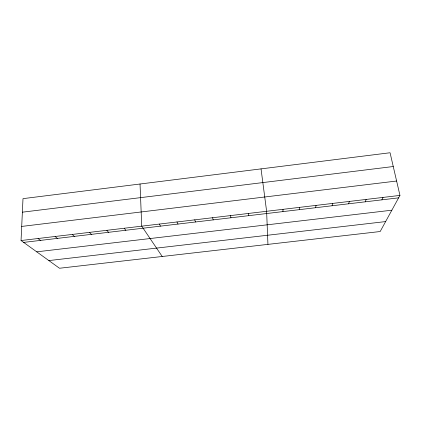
<?xml version="1.0" encoding="UTF-8"?>
<svg xmlns="http://www.w3.org/2000/svg" width="421" height="421" viewBox="0 0 421 421"><rect width="100%" height="100%" fill="white"/><g stroke="black" fill="none" stroke-linecap="round" stroke-linejoin="round"><path stroke-width="0.63" d="M282.938 211.595L283.023 209.332M21.05 240.538L22.997 198.644L390.062 152.749L399.95 195.407L380.179 231.524L59.514 268.251L21.05 240.538L399.95 195.407M299.242 209.658L299.499 207.369M315.618 207.711L316.055 205.401M332.069 205.758L332.679 203.417M348.593 203.796L349.383 201.427M365.191 201.822L366.159 199.433M381.863 199.843L383.015 197.423M22.371 212.189L393.256 166.527M21.708 226.43L396.619 181.025M23.634 242.401L398.613 197.854M36.727 251.832L391.856 210.2M48.862 260.578L385.625 221.583M38.037 238.512L40.458 240.402M55.109 236.481L57.361 238.391M72.265 234.434L74.343 236.376M89.505 232.381L91.41 234.35M106.829 230.319L108.56 232.308M124.232 228.245L125.79 230.261M162.211 256.489L141.73 226.161L140.035 184.009M159.306 224.067L160.506 226.14M176.973 221.967L177.994 224.061M194.723 219.851L195.56 221.972M212.563 217.725L213.221 219.878M230.492 215.589L230.961 217.768M261.036 168.879L266.619 211.289L267.94 244.38M248.511 213.442L248.79 215.652"/></g></svg>
